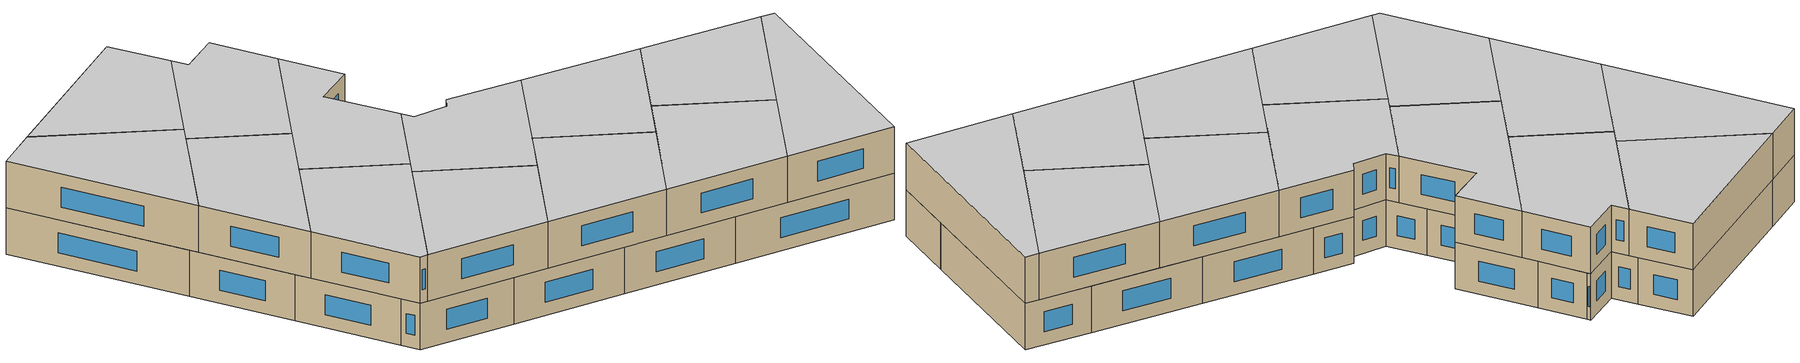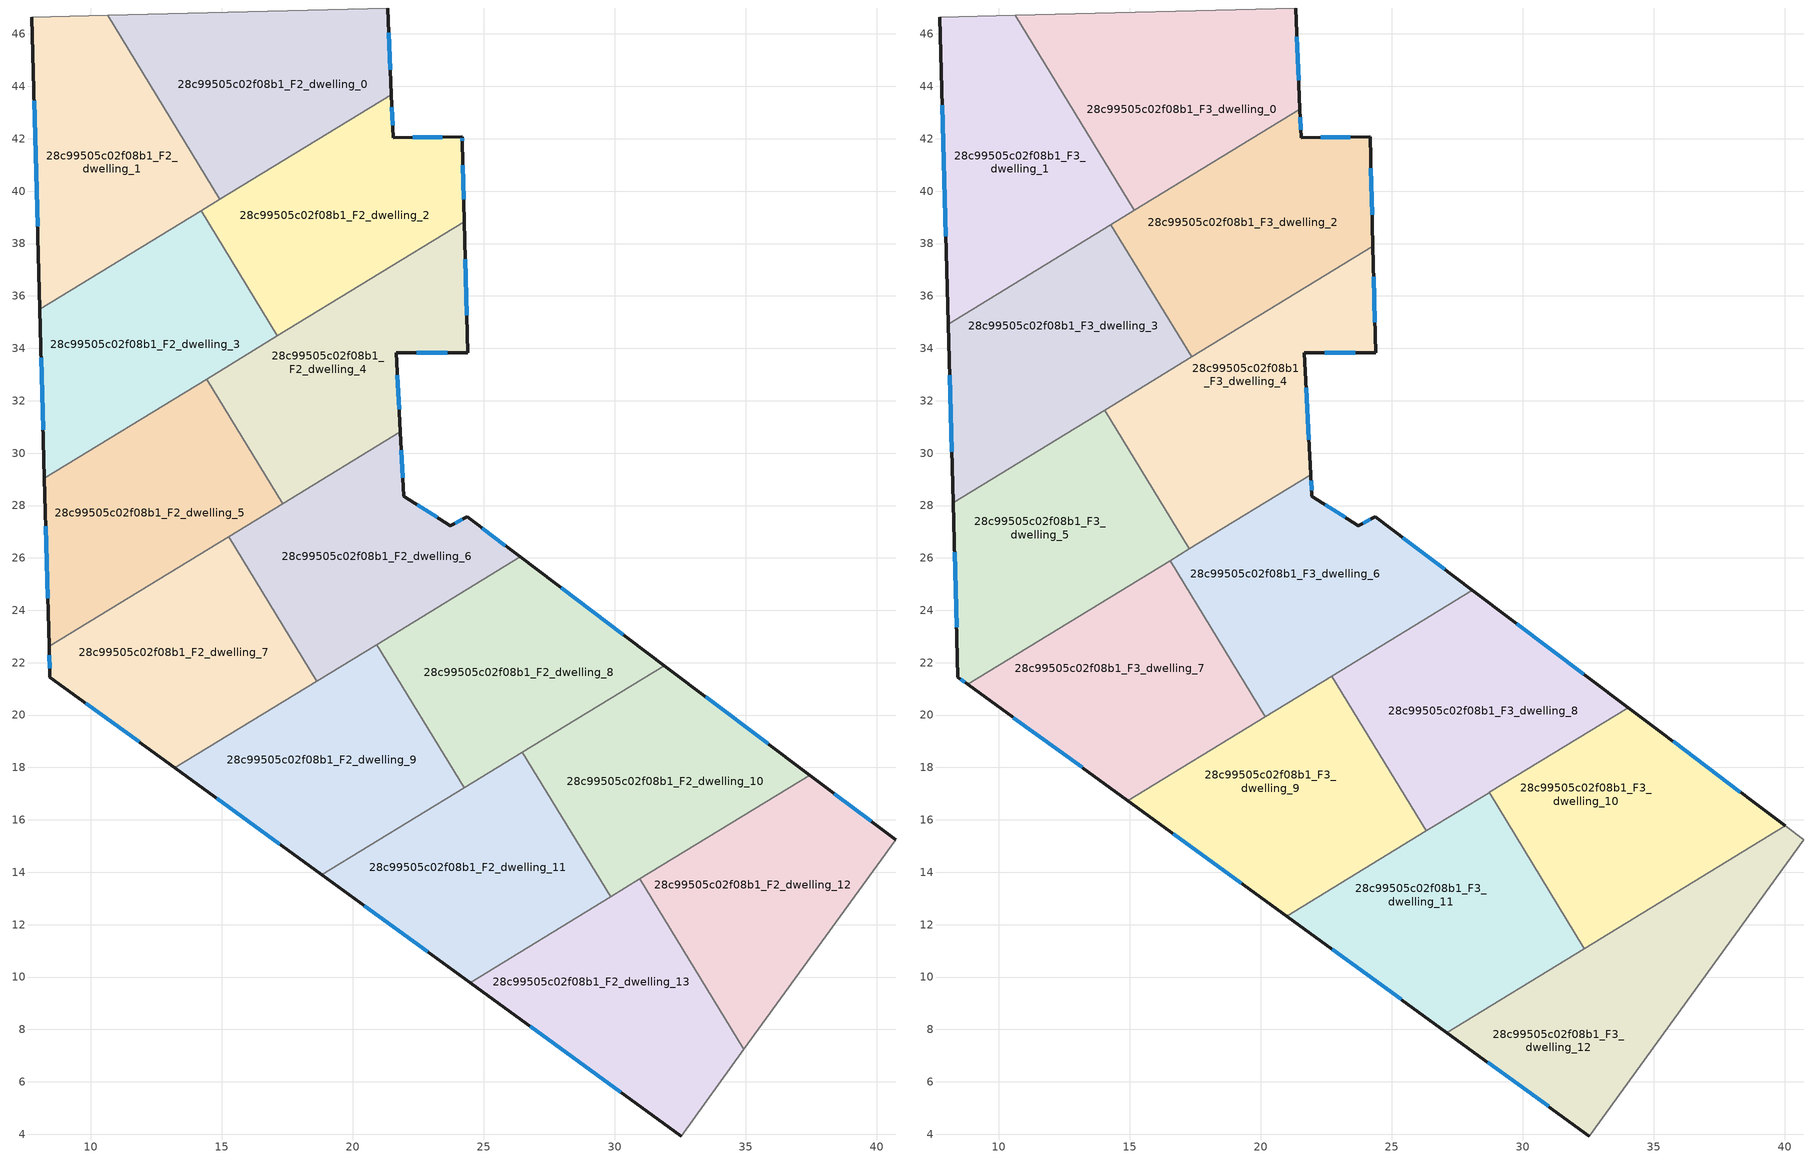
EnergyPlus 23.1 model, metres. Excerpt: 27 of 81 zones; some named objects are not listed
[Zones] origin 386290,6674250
28c99505c02f08b1_F2_dwelling_0
 floor to 28c99505c02f08b1_F1_dwelling_0 (EU_floor_Construction): 21.34,46.99 21.48,43.68 14.94,39.68 10.65,46.71 z6
 wall outside (EU_wall_Construction): 21.48,43.68 21.34,46.99 z6:9
 wall adiabatic (EU_wall_Construction): 21.34,46.99 10.65,46.71 z6:9
 wall to 28c99505c02f08b1_F2_dwelling_1 (EU_wall_Construction): 10.65,46.71 14.94,39.68 z6:9
 wall to 28c99505c02f08b1_F2_dwelling_2 (EU_wall_Construction): 14.94,39.68 21.48,43.68 z6:9
 window (EU_Window_Construction): 21.44,44.63 21.38,46.05 z6.86:8.14
 ceiling adiabatic (EU_roof_Construction): 21.48,43.68 21.34,46.99 10.65,46.71 14.94,39.68 z9
28c99505c02f08b1_F2_dwelling_1
 floor to 28c99505c02f08b1_F1_dwelling_1 (EU_floor_Construction): 10.65,46.71 14.94,39.68 8.06,35.48 7.76,46.63 z6
 wall outside (EU_wall_Construction): 7.76,46.63 8.06,35.48 z6:9
 wall adiabatic (EU_wall_Construction): 10.65,46.71 7.76,46.63 z6:9
 wall to 28c99505c02f08b1_F2_dwelling_3 (EU_wall_Construction): 8.06,35.48 14.22,39.24 z6:9
 wall to 28c99505c02f08b1_F2_dwelling_2 (EU_wall_Construction): 14.22,39.25 14.94,39.68 z6:9
 window (EU_Window_Construction): 7.84,43.45 7.97,38.67 z6.86:8.14
 ceiling adiabatic (EU_roof_Construction): 14.94,39.68 10.65,46.71 10.62,46.71 14.92,39.67 z9
28c99505c02f08b1_F2_dwelling_10
 floor to 28c99505c02f08b1_F1_dwelling_10 (EU_floor_Construction): 37.45,17.71 29.85,13.07 26.48,18.58 31.9,21.89 z6
 wall outside (EU_wall_Construction): 37.45,17.71 31.9,21.89 z6:9
 wall to 28c99505c02f08b1_F2_dwelling_11 (EU_wall_Construction): 26.48,18.58 29.85,13.07 z6:9
 wall to 28c99505c02f08b1_F2_dwelling_12 (EU_wall_Construction): 30.96,13.75 37.45,17.71 z6:9
 wall to 28c99505c02f08b1_F2_dwelling_8 (EU_wall_Construction): 31.9,21.89 26.48,18.58 z6:9
 wall to 28c99505c02f08b1_F2_dwelling_13 (EU_wall_Construction): 29.85,13.07 30.96,13.75 z6:9
 window (EU_Window_Construction): 35.86,18.9 33.49,20.7 z6.86:8.14
 ceiling adiabatic (EU_roof_Construction): 34.03,20.29 31.9,21.89 26.48,18.58 27.77,16.47 z9
28c99505c02f08b1_F2_dwelling_11
 floor to 28c99505c02f08b1_F1_dwelling_11 (EU_floor_Construction): 26.48,18.58 29.85,13.07 24.48,9.79 18.82,13.9 z6
 wall outside (EU_wall_Construction): 18.82,13.9 24.48,9.79 z6:9
 wall to 28c99505c02f08b1_F2_dwelling_13 (EU_wall_Construction): 24.48,9.79 29.85,13.07 z6:9
 wall to 28c99505c02f08b1_F2_dwelling_9 (EU_wall_Construction): 24.25,17.22 18.82,13.9 z6:9
 wall to 28c99505c02f08b1_F2_dwelling_8 (EU_wall_Construction): 26.48,18.58 24.25,17.22 z6:9
 window (EU_Window_Construction): 20.44,12.73 22.87,10.97 z6.86:8.14
 ceiling adiabatic (EU_roof_Construction): 27.77,16.47 26.48,18.58 25.02,17.69 26.31,15.58 z9
28c99505c02f08b1_F2_dwelling_12
 floor to 28c99505c02f08b1_F1_dwelling_12 (EU_floor_Construction): 40.73,15.24 34.94,7.24 30.96,13.75 37.45,17.71 z6
 wall outside (EU_wall_Construction): 40.73,15.24 37.45,17.71 z6:9
 wall adiabatic (EU_wall_Construction): 34.94,7.24 40.73,15.24 z6:9
 wall to 28c99505c02f08b1_F2_dwelling_13 (EU_wall_Construction): 30.96,13.75 34.94,7.24 z6:9
 window (EU_Window_Construction): 39.79,15.94 38.39,17 z6.86:8.14
28c99505c02f08b1_F2_dwelling_13
 floor to 28c99505c02f08b1_F1_dwelling_13 (EU_floor_Construction): 30.96,13.75 34.94,7.24 32.54,3.93 24.48,9.79 z6
 wall outside (EU_wall_Construction): 24.48,9.79 32.54,3.93 z6:9
 wall adiabatic (EU_wall_Construction): 32.54,3.93 34.94,7.24 z6:9
 window (EU_Window_Construction): 26.79,8.12 30.24,5.61 z6.86:8.14
28c99505c02f08b1_F2_dwelling_2
 floor to 28c99505c02f08b1_F1_dwelling_2 (EU_floor_Construction): 24.18,42.08 24.19,41.86 24.27,38.83 17.13,34.48 14.22,39.25 21.48,43.68 21.55,42.04 z6
 wall outside (EU_wall_Construction): 24.27,38.83 24.19,41.86 24.18,42.08 21.55,42.04 21.48,43.68 z6:9
 wall to 28c99505c02f08b1_F2_dwelling_3 (EU_wall_Construction): 14.22,39.25 17.13,34.48 z6:9
 wall to 28c99505c02f08b1_F2_dwelling_4 (EU_wall_Construction): 17.13,34.48 24.27,38.83 z6:9
 window (EU_Window_Construction): 23.43,42.07 22.3,42.05 / 24.19,41.92 24.18,42.01 / 24.24,39.7 24.21,41 / 21.53,42.51 21.5,43.21 z6.86:8.14
 ceiling adiabatic (EU_roof_Construction): 21.5,43.13 21.48,43.68 14.22,39.24 14.92,39.67 15.17,39.26 z9
28c99505c02f08b1_F2_dwelling_3
 floor to 28c99505c02f08b1_F1_dwelling_3 (EU_floor_Construction): 14.22,39.25 17.13,34.48 8.24,29.04 8.06,35.48 z6
 wall outside (EU_wall_Construction): 8.06,35.48 8.24,29.04 z6:9
 wall to 28c99505c02f08b1_F2_dwelling_5 (EU_wall_Construction): 8.24,29.04 14.43,32.82 z6:9
 wall to 28c99505c02f08b1_F2_dwelling_4 (EU_wall_Construction): 14.43,32.82 17.13,34.48 z6:9
 window (EU_Window_Construction): 8.11,33.64 8.19,30.88 z6.86:8.14
 ceiling adiabatic (EU_roof_Construction): 14.47,38.83 14.22,39.25 8.06,35.48 8.08,34.93 z9
28c99505c02f08b1_F2_dwelling_4
 floor to 28c99505c02f08b1_F1_dwelling_4 (EU_floor_Construction): 24.27,38.83 24.39,33.83 21.66,33.83 21.83,30.82 17.33,28.07 14.42,32.82 z6
 wall outside (EU_wall_Construction): 21.83,30.82 21.66,33.83 24.39,33.83 24.27,38.83 z6:9
 wall to 28c99505c02f08b1_F2_dwelling_5 (EU_wall_Construction): 14.42,32.82 17.33,28.07 z6:9
 wall to 28c99505c02f08b1_F2_dwelling_6 (EU_wall_Construction): 17.33,28.07 21.83,30.82 z6:9
 window (EU_Window_Construction): 24.36,35.26 24.3,37.4 / 22.44,33.83 23.61,33.83 / 21.78,31.68 21.71,32.97 z6.86:8.14
 ceiling adiabatic (EU_roof_Construction): 24.29,37.9 24.27,38.83 16.95,34.36 17.37,33.68 z9
28c99505c02f08b1_F2_dwelling_5
 floor to 28c99505c02f08b1_F1_dwelling_5 (EU_floor_Construction): 14.42,32.82 17.33,28.07 8.41,22.63 8.24,29.04 z6
 wall outside (EU_wall_Construction): 8.24,29.04 8.41,22.63 z6:9
 wall to 28c99505c02f08b1_F2_dwelling_7 (EU_wall_Construction): 8.41,22.63 15.27,26.81 z6:9
 wall to 28c99505c02f08b1_F2_dwelling_6 (EU_wall_Construction): 15.27,26.82 17.33,28.07 z6:9
 window (EU_Window_Construction): 8.29,27.21 8.36,24.46 z6.86:8.14
28c99505c02f08b1_F2_dwelling_6
 floor to 28c99505c02f08b1_F1_dwelling_6 (EU_floor_Construction): 24.37,27.56 26.4,26.04 18.64,21.3 15.27,26.82 21.83,30.82 21.96,28.35 23.73,27.23 z6
 wall outside (EU_wall_Construction): 26.4,26.04 24.37,27.56 23.73,27.23 21.96,28.35 21.83,30.82 z6:9
 wall to 28c99505c02f08b1_F2_dwelling_7 (EU_wall_Construction): 15.27,26.82 18.64,21.3 z6:9
 wall to 28c99505c02f08b1_F2_dwelling_8 (EU_wall_Construction): 20.91,22.69 26.4,26.04 z6:9
 wall to 28c99505c02f08b1_F2_dwelling_9 (EU_wall_Construction): 18.64,21.3 20.91,22.69 z6:9
 window (EU_Window_Construction): 25.82,26.47 24.95,27.13 / 21.92,29.06 21.86,30.11 / 23.23,27.55 22.47,28.03 / 24.19,27.47 23.92,27.33 z6.86:8.14
 ceiling adiabatic (EU_roof_Construction): 21.91,29.17 21.83,30.82 15.27,26.82 16.03,25.58 z9
28c99505c02f08b1_F2_dwelling_7
 floor to 28c99505c02f08b1_F1_dwelling_7 (EU_floor_Construction): 15.27,26.82 18.64,21.3 13.21,17.98 8.44,21.45 8.41,22.63 z6
 wall outside (EU_wall_Construction): 8.41,22.63 8.44,21.45 13.21,17.98 z6:9
 wall to 28c99505c02f08b1_F2_dwelling_9 (EU_wall_Construction): 13.21,17.98 18.64,21.3 z6:9
 window (EU_Window_Construction): 8.42,22.29 8.43,21.78 / 9.81,20.46 11.85,18.97 z6.86:8.14
28c99505c02f08b1_F2_dwelling_8
 floor to 28c99505c02f08b1_F1_dwelling_8 (EU_floor_Construction): 31.9,21.89 24.25,17.22 20.91,22.69 26.4,26.04 z6
 wall outside (EU_wall_Construction): 31.9,21.89 26.4,26.04 z6:9
 wall to 28c99505c02f08b1_F2_dwelling_9 (EU_wall_Construction): 20.91,22.69 24.25,17.22 z6:9
 window (EU_Window_Construction): 30.33,23.08 27.97,24.85 z6.86:8.14
 ceiling adiabatic (EU_roof_Construction): 31.9,21.89 28.09,24.76 22.71,21.48 25.02,17.69 z9
28c99505c02f08b1_F2_dwelling_9
 floor to 28c99505c02f08b1_F1_dwelling_9 (EU_floor_Construction): 20.91,22.69 24.25,17.22 18.82,13.9 13.21,17.98 z6
 wall outside (EU_wall_Construction): 13.21,17.98 18.82,13.9 z6:9
 window (EU_Window_Construction): 14.82,16.82 17.22,15.07 z6.86:8.14
28c99505c02f08b1_F3_dwelling_0
 floor adiabatic (EU_floor_Construction): 21.34,46.99 21.5,43.13 15.17,39.26 10.62,46.71 z9
 wall outside (EU_wall_Construction): 21.5,43.13 21.34,46.99 z9:12
 wall to 28c99505c02f08b1_F3_dwelling_1 (EU_wall_Construction): 10.62,46.71 15.17,39.26 z9:12
 wall adiabatic (EU_wall_Construction): 21.34,46.99 10.62,46.71 z9:12
 wall to 28c99505c02f08b1_F3_dwelling_2 (EU_wall_Construction): 15.17,39.26 21.5,43.13 z9:12
 window (EU_Window_Construction): 21.46,44.23 21.38,45.89 z9.86:11.14
 ceiling to 28c99505c02f08b1_F4_dwelling_0 (EU_floor_Construction): 21.5,43.13 21.34,46.99 10.62,46.71 15.17,39.26 z12
28c99505c02f08b1_F3_dwelling_1
 floor to 28c99505c02f08b1_F2_dwelling_1 (EU_floor_Construction): 10.62,46.71 14.92,39.67 8.06,35.48 7.76,46.63 z9
 floor adiabatic (EU_floor_Construction): 14.22,39.24 14.47,38.83 8.08,34.93 8.06,35.48 z9
 floor to 28c99505c02f08b1_F2_dwelling_2 (EU_floor_Construction): 14.92,39.67 15.17,39.26 14.47,38.83 14.22,39.24 z9
 wall outside (EU_wall_Construction): 7.76,46.63 8.08,34.93 z9:12
 wall adiabatic (EU_wall_Construction): 10.62,46.71 7.76,46.63 z9:12
 wall to 28c99505c02f08b1_F3_dwelling_3 (EU_wall_Construction): 8.08,34.93 14.29,38.72 z9:12
 wall to 28c99505c02f08b1_F3_dwelling_2 (EU_wall_Construction): 14.29,38.72 15.17,39.26 z9:12
 window (EU_Window_Construction): 7.85,43.29 7.98,38.27 z9.86:11.14
 ceiling to 28c99505c02f08b1_F4_dwelling_1 (EU_floor_Construction): 15.17,39.26 10.62,46.71 7.76,46.63 8.08,34.93 z12
28c99505c02f08b1_F3_dwelling_10
 floor to 28c99505c02f08b1_F2_dwelling_10 (EU_floor_Construction): 37.45,17.71 30.8,13.65 28.72,17.04 34.03,20.29 z9
 floor to 28c99505c02f08b1_F2_dwelling_12 (EU_floor_Construction): 40.03,15.77 32.52,11.19 30.96,13.75 37.45,17.71 z9
 floor to 28c99505c02f08b1_F2_dwelling_13 (EU_floor_Construction): 30.96,13.75 32.52,11.19 32.36,11.09 30.8,13.65 z9
 wall outside (EU_wall_Construction): 40.03,15.77 34.03,20.29 z9:12
 wall to 28c99505c02f08b1_F3_dwelling_11 (EU_wall_Construction): 28.72,17.04 32.36,11.09 z9:12
 wall to 28c99505c02f08b1_F3_dwelling_12 (EU_wall_Construction): 32.36,11.09 40.03,15.77 z9:12
 wall to 28c99505c02f08b1_F3_dwelling_8 (EU_wall_Construction): 34.03,20.29 28.72,17.04 z9:12
 window (EU_Window_Construction): 38.31,17.06 35.74,19 z9.86:11.14
 ceiling to 28c99505c02f08b1_F4_dwelling_10 (EU_floor_Construction): 40.03,15.77 34.03,20.29 28.72,17.04 32.36,11.09 z12
28c99505c02f08b1_F3_dwelling_11
 floor to 28c99505c02f08b1_F2_dwelling_11 (EU_floor_Construction): 27.77,16.47 29.85,13.07 24.48,9.79 20.99,12.33 z9
 floor to 28c99505c02f08b1_F2_dwelling_10 (EU_floor_Construction): 28.72,17.04 30.8,13.65 29.85,13.07 27.77,16.47 z9
 floor to 28c99505c02f08b1_F2_dwelling_13 (EU_floor_Construction): 30.8,13.65 32.36,11.09 27.11,7.88 24.48,9.79 z9
 wall outside (EU_wall_Construction): 20.99,12.33 27.11,7.88 z9:12
 wall to 28c99505c02f08b1_F3_dwelling_9 (EU_wall_Construction): 26.31,15.58 20.99,12.33 z9:12
 wall to 28c99505c02f08b1_F3_dwelling_12 (EU_wall_Construction): 27.11,7.88 32.36,11.09 z9:12
 wall to 28c99505c02f08b1_F3_dwelling_8 (EU_wall_Construction): 28.72,17.04 26.31,15.58 z9:12
 window (EU_Window_Construction): 22.74,11.06 25.36,9.15 z9.86:11.14
 ceiling to 28c99505c02f08b1_F4_dwelling_11 (EU_floor_Construction): 32.36,11.09 28.72,17.04 20.99,12.33 27.11,7.88 z12
28c99505c02f08b1_F3_dwelling_12
 floor to 28c99505c02f08b1_F2_dwelling_12 (EU_floor_Construction): 40.73,15.24 34.94,7.24 32.52,11.19 40.03,15.77 z9
 floor to 28c99505c02f08b1_F2_dwelling_13 (EU_floor_Construction): 32.52,11.19 34.94,7.24 32.54,3.93 27.11,7.88 z9
 wall outside (EU_wall_Construction): 27.11,7.88 32.54,3.93 z9:12
 wall adiabatic (EU_wall_Construction): 32.54,3.93 40.73,15.24 40.03,15.77 z9:12
 window (EU_Window_Construction): 28.66,6.75 30.99,5.06 z9.86:11.14
 ceiling to 28c99505c02f08b1_F4_dwelling_12 (EU_floor_Construction): 32.54,3.93 40.73,15.24 40.03,15.77 27.11,7.88 z12
28c99505c02f08b1_F3_dwelling_2
 floor to 28c99505c02f08b1_F2_dwelling_2 (EU_floor_Construction): 24.18,42.08 24.26,38.83 17.13,34.48 14.47,38.83 21.5,43.13 21.55,42.04 z9
 floor adiabatic (EU_floor_Construction): 24.26,38.83 24.29,37.9 17.37,33.68 16.95,34.36 z9
 floor to 28c99505c02f08b1_F2_dwelling_3 (EU_floor_Construction): 14.47,38.83 17.13,34.48 16.95,34.36 14.29,38.72 z9
 wall outside (EU_wall_Construction): 24.29,37.9 24.18,42.08 21.55,42.04 21.5,43.13 z9:12
 wall to 28c99505c02f08b1_F3_dwelling_3 (EU_wall_Construction): 14.29,38.72 17.37,33.67 z9:12
 wall to 28c99505c02f08b1_F3_dwelling_4 (EU_wall_Construction): 17.37,33.67 24.29,37.9 z9:12
 window (EU_Window_Construction): 23.43,42.07 22.3,42.05 / 24.26,39.09 24.21,40.88 / 21.54,42.35 21.52,42.82 z9.86:11.14
 ceiling to 28c99505c02f08b1_F4_dwelling_2 (EU_floor_Construction): 24.29,37.9 24.18,42.08 21.55,42.04 21.5,43.13 14.29,38.72 17.37,33.67 z12
28c99505c02f08b1_F3_dwelling_3
 floor to 28c99505c02f08b1_F2_dwelling_3 (EU_floor_Construction): 14.29,38.72 16.95,34.36 8.24,29.04 8.08,34.93 z9
 floor to 28c99505c02f08b1_F2_dwelling_5 (EU_floor_Construction): 14.43,32.82 14.85,32.13 8.26,28.11 8.24,29.04 z9
 floor to 28c99505c02f08b1_F2_dwelling_4 (EU_floor_Construction): 16.95,34.36 17.37,33.68 14.85,32.13 14.43,32.82 z9
 wall outside (EU_wall_Construction): 8.08,34.93 8.26,28.11 z9:12
 wall to 28c99505c02f08b1_F3_dwelling_5 (EU_wall_Construction): 8.26,28.11 14.05,31.64 z9:12
 wall to 28c99505c02f08b1_F3_dwelling_4 (EU_wall_Construction): 14.04,31.64 17.37,33.68 z9:12
 window (EU_Window_Construction): 8.13,32.98 8.21,30.06 z9.86:11.14
 ceiling to 28c99505c02f08b1_F4_dwelling_3 (EU_floor_Construction): 17.37,33.67 14.29,38.72 8.08,34.93 8.26,28.11 z12
28c99505c02f08b1_F3_dwelling_4
 floor to 28c99505c02f08b1_F2_dwelling_4 (EU_floor_Construction): 24.29,37.9 24.39,33.83 21.66,33.83 21.83,30.82 17.33,28.07 14.85,32.13 z9
 floor adiabatic (EU_floor_Construction): 21.83,30.82 21.91,29.17 17.28,26.34 16.53,27.58 z9
 floor to 28c99505c02f08b1_F2_dwelling_5 (EU_floor_Construction): 14.85,32.13 17.33,28.07 16.53,27.58 14.05,31.64 z9
 wall outside (EU_wall_Construction): 21.91,29.17 21.66,33.83 24.39,33.83 24.29,37.9 z9:12
 wall to 28c99505c02f08b1_F3_dwelling_5 (EU_wall_Construction): 14.04,31.64 17.28,26.34 z9:12
 wall to 28c99505c02f08b1_F3_dwelling_6 (EU_wall_Construction): 17.28,26.34 21.91,29.17 z9:12
 window (EU_Window_Construction): 22.44,33.83 23.61,33.83 / 21.84,30.5 21.73,32.5 / 24.36,35 24.32,36.74 z9.86:11.14
 ceiling to 28c99505c02f08b1_F4_dwelling_4 (EU_floor_Construction): 21.91,29.17 21.66,33.83 24.39,33.83 24.29,37.9 14.04,31.64 17.28,26.34 z12
28c99505c02f08b1_F3_dwelling_5
 floor to 28c99505c02f08b1_F2_dwelling_5 (EU_floor_Construction): 14.04,31.64 16.53,27.58 8.41,22.63 8.26,28.11 z9
 floor to 28c99505c02f08b1_F2_dwelling_7 (EU_floor_Construction): 15.27,26.81 16.03,25.58 8.82,21.18 8.44,21.45 8.41,22.63 z9
 floor adiabatic (EU_floor_Construction): 16.53,27.58 17.28,26.34 16.03,25.58 15.27,26.81 z9
 wall outside (EU_wall_Construction): 8.26,28.11 8.44,21.45 8.82,21.17 z9:12
 wall to 28c99505c02f08b1_F3_dwelling_7 (EU_wall_Construction): 8.82,21.17 16.55,25.9 z9:12
 wall to 28c99505c02f08b1_F3_dwelling_6 (EU_wall_Construction): 16.55,25.9 17.28,26.34 z9:12
 window (EU_Window_Construction): 8.55,21.37 8.71,21.25 / 8.31,26.21 8.39,23.35 z9.86:11.14
 ceiling to 28c99505c02f08b1_F4_dwelling_5 (EU_floor_Construction): 17.28,26.34 14.04,31.64 8.26,28.11 8.44,21.45 8.82,21.17 z12
28c99505c02f08b1_F3_dwelling_6
 floor to 28c99505c02f08b1_F2_dwelling_6 (EU_floor_Construction): 24.37,27.56 26.4,26.04 19.16,21.62 16.55,25.89 21.91,29.17 21.96,28.35 23.73,27.23 z9
 floor to 28c99505c02f08b1_F2_dwelling_8 (EU_floor_Construction): 28.09,24.76 21.94,21.01 20.91,22.69 26.4,26.04 z9
 floor to 28c99505c02f08b1_F2_dwelling_9 (EU_floor_Construction): 20.91,22.69 21.94,21.01 20.18,19.94 19.16,21.62 z9
 wall outside (EU_wall_Construction): 28.09,24.76 24.37,27.56 23.73,27.23 21.96,28.35 21.91,29.17 z9:12
 wall to 28c99505c02f08b1_F3_dwelling_7 (EU_wall_Construction): 16.55,25.89 20.18,19.94 z9:12
 wall to 28c99505c02f08b1_F3_dwelling_8 (EU_wall_Construction): 22.71,21.48 28.09,24.76 z9:12
 wall to 28c99505c02f08b1_F3_dwelling_9 (EU_wall_Construction): 20.19,19.94 22.71,21.48 z9:12
 window (EU_Window_Construction): 21.95,28.59 21.93,28.94 / 23.23,27.55 22.47,28.03 / 24.19,27.47 23.92,27.33 / 27.02,25.56 25.43,26.76 z9.86:11.14
 ceiling to 28c99505c02f08b1_F4_dwelling_6 (EU_floor_Construction): 28.09,24.76 24.37,27.56 23.73,27.23 21.96,28.35 21.91,29.17 16.55,25.89 20.18,19.94 z12
28c99505c02f08b1_F3_dwelling_7
 floor to 28c99505c02f08b1_F2_dwelling_7 (EU_floor_Construction): 16.03,25.58 18.64,21.3 13.21,17.98 8.82,21.18 z9
 floor to 28c99505c02f08b1_F2_dwelling_9 (EU_floor_Construction): 19.16,21.62 20.18,19.94 14.93,16.73 13.21,17.98 z9
 floor to 28c99505c02f08b1_F2_dwelling_6 (EU_floor_Construction): 16.55,25.89 19.16,21.62 18.64,21.3 16.03,25.58 z9
 wall outside (EU_wall_Construction): 8.82,21.17 14.93,16.73 z9:12
 wall to 28c99505c02f08b1_F3_dwelling_9 (EU_wall_Construction): 14.93,16.73 20.18,19.94 z9:12
 window (EU_Window_Construction): 10.57,19.91 13.19,18 z9.86:11.14
 ceiling to 28c99505c02f08b1_F4_dwelling_7 (EU_floor_Construction): 20.18,19.94 16.55,25.89 8.82,21.17 14.93,16.73 z12
28c99505c02f08b1_F3_dwelling_8
 floor adiabatic (EU_floor_Construction): 34.03,20.29 26.31,15.58 22.71,21.48 28.09,24.76 z9
 wall outside (EU_wall_Construction): 34.03,20.29 28.09,24.76 z9:12
 wall to 28c99505c02f08b1_F3_dwelling_9 (EU_wall_Construction): 22.71,21.48 26.31,15.58 z9:12
 window (EU_Window_Construction): 32.33,21.57 29.78,23.49 z9.86:11.14
 ceiling to 28c99505c02f08b1_F4_dwelling_8 (EU_floor_Construction): 34.03,20.29 28.09,24.76 22.71,21.48 26.31,15.58 z12
28c99505c02f08b1_F3_dwelling_9
 floor to 28c99505c02f08b1_F2_dwelling_9 (EU_floor_Construction): 21.94,21.01 24.25,17.22 18.82,13.9 14.93,16.73 z9
 floor to 28c99505c02f08b1_F2_dwelling_11 (EU_floor_Construction): 25.02,17.69 26.31,15.58 21,12.33 18.82,13.9 z9
 floor to 28c99505c02f08b1_F2_dwelling_8 (EU_floor_Construction): 22.71,21.48 25.02,17.69 24.25,17.22 21.94,21.01 z9
 wall outside (EU_wall_Construction): 14.93,16.73 20.99,12.33 z9:12
 window (EU_Window_Construction): 16.67,15.47 19.26,13.58 z9.86:11.14
 ceiling to 28c99505c02f08b1_F4_dwelling_9 (EU_floor_Construction): 26.31,15.58 22.71,21.48 14.93,16.73 20.99,12.33 z12
[Building]
EU S2 Campaign: North Axis=0; Terrain=City; Solar Distribution=FullExterior
[Site:Location]
Helsinki-Vantaa.AP: Latitude=60.317; Longitude=24.963; Time Zone=2; Elevation=54.6
[SizingPeriod:WeatherFileDays]
AnnualSizingPeriod: Begin Month=1; Begin Day of Month=1; End Month=12; End Day of Month=31; Day of Week for Start Day=Monday; Use Weather File Daylight Saving Period=No; Use Weather File Rain and Snow Indicators=No
[MATERIAL]
EU_InternalMass_Material: Roughness=MediumRough; Thickness=0.1; Conductivity=1; Density=1800; Specific Heat=900; Thermal Absorptance=0.9; Solar Absorptance=0.7; Visible Absorptance=0.7
[MATERIAL:NOMASS] Roughness=MediumRough; Thermal Absorptance=0.9; Solar Absorptance=0.7; Visible Absorptance=0.7
Name | Thermal Resistance
EU_wall_NoMass | 1.10183
EU_roof_NoMass; EU_floor_NoMass | 1.70606
[WINDOWMATERIAL:SIMPLEGLAZINGSYSTEM]
EU_Window_SimpleGlazing: UFactor=3.11035; Solar Heat Gain Coefficient=0.8; Visible Transmittance=0.8
[CONSTRUCTION]
EU_wall_Construction: EU_wall_NoMass
EU_roof_Construction: EU_roof_NoMass
EU_floor_Construction: EU_floor_NoMass
EU_Window_Construction: EU_Window_SimpleGlazing
EU_InternalMass_Construction: EU_InternalMass_Material
[ZONE] Type=1; Multiplier=1; Ceiling Height=autocalculate; Floor Area=autocalculate; Part of Total Floor Area=Yes
Name | Volume
28c99505c02f08b1_F2_dwelling_0 | 147.853
28c99505c02f08b1_F3_dwelling_0 | 159.233
28c99505c02f08b1_F2_dwelling_1 | 147.855
28c99505c02f08b1_F3_dwelling_1 | 159.22
28c99505c02f08b1_F2_dwelling_10 | 147.836
28c99505c02f08b1_F3_dwelling_10 | 159.237
28c99505c02f08b1_F2_dwelling_11 | 147.826
28c99505c02f08b1_F3_dwelling_11; 28c99505c02f08b1_F3_dwelling_2 | 159.216
28c99505c02f08b1_F2_dwelling_12 | 147.847
28c99505c02f08b1_F3_dwelling_12 | 159.207
28c99505c02f08b1_F2_dwelling_13 | 147.841
28c99505c02f08b1_F2_dwelling_2 | 147.861
28c99505c02f08b1_F2_dwelling_3 | 147.844
28c99505c02f08b1_F3_dwelling_3 | 159.225
28c99505c02f08b1_F2_dwelling_4 | 147.843
28c99505c02f08b1_F3_dwelling_4 | 159.209
28c99505c02f08b1_F2_dwelling_5 | 147.848
28c99505c02f08b1_F3_dwelling_5 | 159.201
28c99505c02f08b1_F2_dwelling_6; 28c99505c02f08b1_F2_dwelling_7 | 147.846
28c99505c02f08b1_F3_dwelling_6 | 159.217
28c99505c02f08b1_F3_dwelling_7 | 159.213
28c99505c02f08b1_F2_dwelling_8 | 147.839
28c99505c02f08b1_F3_dwelling_8 | 159.245
28c99505c02f08b1_F2_dwelling_9 | 147.852
28c99505c02f08b1_F3_dwelling_9 | 159.243
[INTERNALMASS] Construction=EU_InternalMass_Construction
Name | Zone or ZoneList | Surface Area
28c99505c02f08b1_F2_dwelling_0_EU_InternalMass | 28c99505c02f08b1_F2_dwelling_0 | 49.2837
28c99505c02f08b1_F2_dwelling_1_EU_InternalMass | 28c99505c02f08b1_F2_dwelling_1 | 49.284
28c99505c02f08b1_F2_dwelling_2_EU_InternalMass | 28c99505c02f08b1_F2_dwelling_2 | 49.2865
28c99505c02f08b1_F2_dwelling_3_EU_InternalMass | 28c99505c02f08b1_F2_dwelling_3 | 49.2828
28c99505c02f08b1_F2_dwelling_4_EU_InternalMass | 28c99505c02f08b1_F2_dwelling_4 | 49.2809
28c99505c02f08b1_F2_dwelling_5_EU_InternalMass | 28c99505c02f08b1_F2_dwelling_5 | 49.2823
28c99505c02f08b1_F2_dwelling_6_EU_InternalMass | 28c99505c02f08b1_F2_dwelling_6 | 49.2831
28c99505c02f08b1_F2_dwelling_7_EU_InternalMass | 28c99505c02f08b1_F2_dwelling_7 | 49.2825
28c99505c02f08b1_F2_dwelling_8_EU_InternalMass | 28c99505c02f08b1_F2_dwelling_8 | 49.2799
28c99505c02f08b1_F2_dwelling_9_EU_InternalMass | 28c99505c02f08b1_F2_dwelling_9 | 49.2835
28c99505c02f08b1_F2_dwelling_10_EU_InternalMass | 28c99505c02f08b1_F2_dwelling_10 | 49.2783
28c99505c02f08b1_F2_dwelling_11_EU_InternalMass | 28c99505c02f08b1_F2_dwelling_11 | 49.2753
28c99505c02f08b1_F2_dwelling_12_EU_InternalMass | 28c99505c02f08b1_F2_dwelling_12 | 49.282
28c99505c02f08b1_F2_dwelling_13_EU_InternalMass | 28c99505c02f08b1_F2_dwelling_13 | 49.2812
28c99505c02f08b1_F3_dwelling_0_EU_InternalMass | 28c99505c02f08b1_F3_dwelling_0 | 53.0776
28c99505c02f08b1_F3_dwelling_1_EU_InternalMass | 28c99505c02f08b1_F3_dwelling_1 | 53.0701
28c99505c02f08b1_F3_dwelling_2_EU_InternalMass | 28c99505c02f08b1_F3_dwelling_2 | 53.0724
28c99505c02f08b1_F3_dwelling_3_EU_InternalMass | 28c99505c02f08b1_F3_dwelling_3 | 53.0735
28c99505c02f08b1_F3_dwelling_4_EU_InternalMass | 28c99505c02f08b1_F3_dwelling_4 | 53.0704
28c99505c02f08b1_F3_dwelling_5_EU_InternalMass | 28c99505c02f08b1_F3_dwelling_5 | 53.0669
28c99505c02f08b1_F3_dwelling_6_EU_InternalMass | 28c99505c02f08b1_F3_dwelling_6 | 53.072
28c99505c02f08b1_F3_dwelling_7_EU_InternalMass | 28c99505c02f08b1_F3_dwelling_7 | 53.0725
28c99505c02f08b1_F3_dwelling_8_EU_InternalMass | 28c99505c02f08b1_F3_dwelling_8 | 53.0797
28c99505c02f08b1_F3_dwelling_9_EU_InternalMass | 28c99505c02f08b1_F3_dwelling_9 | 53.0815
28c99505c02f08b1_F3_dwelling_10_EU_InternalMass | 28c99505c02f08b1_F3_dwelling_10 | 53.0785
28c99505c02f08b1_F3_dwelling_11_EU_InternalMass | 28c99505c02f08b1_F3_dwelling_11 | 53.0707
28c99505c02f08b1_F3_dwelling_12_EU_InternalMass | 28c99505c02f08b1_F3_dwelling_12 | 53.0688
[OTHEREQUIPMENT] Fuel Type=Electricity; Design Level Calculation Method=Watts/Area; Power per Zone Floor Area=1; Fraction Latent=0; Fraction Radiant=0; Fraction Lost=0; Carbon Dioxide Generation Rate=0; EndUse Subcategory=EU_Step8_InternalGains
Name | Zone or ZoneList or Space or SpaceList | Schedule
EU_Step8_InternalGain_28c99505c02f08b1_F2_dwelling_0_f000 | 28c99505c02f08b1_F2_dwelling_0 | EU_Step8_GainSchedule_28c99505c02f08b1_F2_dwelling_0_f000
EU_Step8_InternalGain_28c99505c02f08b1_F2_dwelling_1_f000 | 28c99505c02f08b1_F2_dwelling_1 | EU_Step8_GainSchedule_28c99505c02f08b1_F2_dwelling_1_f000
EU_Step8_InternalGain_28c99505c02f08b1_F2_dwelling_2_f000 | 28c99505c02f08b1_F2_dwelling_2 | EU_Step8_GainSchedule_28c99505c02f08b1_F2_dwelling_2_f000
EU_Step8_InternalGain_28c99505c02f08b1_F2_dwelling_3_f000 | 28c99505c02f08b1_F2_dwelling_3 | EU_Step8_GainSchedule_28c99505c02f08b1_F2_dwelling_3_f000
EU_Step8_InternalGain_28c99505c02f08b1_F2_dwelling_4_f000 | 28c99505c02f08b1_F2_dwelling_4 | EU_Step8_GainSchedule_28c99505c02f08b1_F2_dwelling_4_f000
EU_Step8_InternalGain_28c99505c02f08b1_F2_dwelling_5_f000 | 28c99505c02f08b1_F2_dwelling_5 | EU_Step8_GainSchedule_28c99505c02f08b1_F2_dwelling_5_f000
EU_Step8_InternalGain_28c99505c02f08b1_F2_dwelling_6_f000 | 28c99505c02f08b1_F2_dwelling_6 | EU_Step8_GainSchedule_28c99505c02f08b1_F2_dwelling_6_f000
EU_Step8_InternalGain_28c99505c02f08b1_F2_dwelling_7_f000 | 28c99505c02f08b1_F2_dwelling_7 | EU_Step8_GainSchedule_28c99505c02f08b1_F2_dwelling_7_f000
EU_Step8_InternalGain_28c99505c02f08b1_F2_dwelling_8_f000 | 28c99505c02f08b1_F2_dwelling_8 | EU_Step8_GainSchedule_28c99505c02f08b1_F2_dwelling_8_f000
EU_Step8_InternalGain_28c99505c02f08b1_F2_dwelling_9_f000 | 28c99505c02f08b1_F2_dwelling_9 | EU_Step8_GainSchedule_28c99505c02f08b1_F2_dwelling_9_f000
EU_Step8_InternalGain_28c99505c02f08b1_F2_dwelling_10_f000 | 28c99505c02f08b1_F2_dwelling_10 | EU_Step8_GainSchedule_28c99505c02f08b1_F2_dwelling_10_f000
EU_Step8_InternalGain_28c99505c02f08b1_F2_dwelling_11_f000 | 28c99505c02f08b1_F2_dwelling_11 | EU_Step8_GainSchedule_28c99505c02f08b1_F2_dwelling_11_f000
EU_Step8_InternalGain_28c99505c02f08b1_F2_dwelling_12_f000 | 28c99505c02f08b1_F2_dwelling_12 | EU_Step8_GainSchedule_28c99505c02f08b1_F2_dwelling_12_f000
EU_Step8_InternalGain_28c99505c02f08b1_F2_dwelling_13_f000 | 28c99505c02f08b1_F2_dwelling_13 | EU_Step8_GainSchedule_28c99505c02f08b1_F2_dwelling_13_f000
EU_Step8_InternalGain_28c99505c02f08b1_F3_dwelling_0_f000 | 28c99505c02f08b1_F3_dwelling_0 | EU_Step8_GainSchedule_28c99505c02f08b1_F3_dwelling_0_f000
EU_Step8_InternalGain_28c99505c02f08b1_F3_dwelling_1_f000 | 28c99505c02f08b1_F3_dwelling_1 | EU_Step8_GainSchedule_28c99505c02f08b1_F3_dwelling_1_f000
EU_Step8_InternalGain_28c99505c02f08b1_F3_dwelling_2_f000 | 28c99505c02f08b1_F3_dwelling_2 | EU_Step8_GainSchedule_28c99505c02f08b1_F3_dwelling_2_f000
EU_Step8_InternalGain_28c99505c02f08b1_F3_dwelling_3_f000 | 28c99505c02f08b1_F3_dwelling_3 | EU_Step8_GainSchedule_28c99505c02f08b1_F3_dwelling_3_f000
EU_Step8_InternalGain_28c99505c02f08b1_F3_dwelling_4_f000 | 28c99505c02f08b1_F3_dwelling_4 | EU_Step8_GainSchedule_28c99505c02f08b1_F3_dwelling_4_f000
EU_Step8_InternalGain_28c99505c02f08b1_F3_dwelling_5_f000 | 28c99505c02f08b1_F3_dwelling_5 | EU_Step8_GainSchedule_28c99505c02f08b1_F3_dwelling_5_f000
EU_Step8_InternalGain_28c99505c02f08b1_F3_dwelling_6_f000 | 28c99505c02f08b1_F3_dwelling_6 | EU_Step8_GainSchedule_28c99505c02f08b1_F3_dwelling_6_f000
EU_Step8_InternalGain_28c99505c02f08b1_F3_dwelling_7_f000 | 28c99505c02f08b1_F3_dwelling_7 | EU_Step8_GainSchedule_28c99505c02f08b1_F3_dwelling_7_f000
EU_Step8_InternalGain_28c99505c02f08b1_F3_dwelling_8_f000 | 28c99505c02f08b1_F3_dwelling_8 | EU_Step8_GainSchedule_28c99505c02f08b1_F3_dwelling_8_f000
EU_Step8_InternalGain_28c99505c02f08b1_F3_dwelling_9_f000 | 28c99505c02f08b1_F3_dwelling_9 | EU_Step8_GainSchedule_28c99505c02f08b1_F3_dwelling_9_f000
EU_Step8_InternalGain_28c99505c02f08b1_F3_dwelling_10_f000 | 28c99505c02f08b1_F3_dwelling_10 | EU_Step8_GainSchedule_28c99505c02f08b1_F3_dwelling_10_f000
EU_Step8_InternalGain_28c99505c02f08b1_F3_dwelling_11_f000 | 28c99505c02f08b1_F3_dwelling_11 | EU_Step8_GainSchedule_28c99505c02f08b1_F3_dwelling_11_f000
EU_Step8_InternalGain_28c99505c02f08b1_F3_dwelling_12_f000 | 28c99505c02f08b1_F3_dwelling_12 | EU_Step8_GainSchedule_28c99505c02f08b1_F3_dwelling_12_f000
[ZONEVENTILATION:DESIGNFLOWRATE] Schedule=EU_AlwaysOn; Design Flow Rate Calculation Method=AirChanges/Hour; Air Changes per Hour=0.756316; Ventilation Type=Natural; Fan Pressure Rise=0; Fan Total Efficiency=1; Constant Term Coefficient=1; Temperature Term Coefficient=0; Velocity Term Coefficient=0; Velocity Squared Term Coefficient=0; Minimum Indoor Temperature=-100; Maximum Indoor Temperature=100; Delta Temperature=-100; Minimum Outdoor Temperature=-100; Maximum Outdoor Temperature=100; Maximum Wind Speed=40
Name | Zone or ZoneList or Space or SpaceList
EU_ConstantAir_28c99505c02f08b1_F2_dwelling_0 | 28c99505c02f08b1_F2_dwelling_0
EU_ConstantAir_28c99505c02f08b1_F2_dwelling_1 | 28c99505c02f08b1_F2_dwelling_1
EU_ConstantAir_28c99505c02f08b1_F2_dwelling_2 | 28c99505c02f08b1_F2_dwelling_2
EU_ConstantAir_28c99505c02f08b1_F2_dwelling_3 | 28c99505c02f08b1_F2_dwelling_3
EU_ConstantAir_28c99505c02f08b1_F2_dwelling_4 | 28c99505c02f08b1_F2_dwelling_4
EU_ConstantAir_28c99505c02f08b1_F2_dwelling_5 | 28c99505c02f08b1_F2_dwelling_5
EU_ConstantAir_28c99505c02f08b1_F2_dwelling_6 | 28c99505c02f08b1_F2_dwelling_6
EU_ConstantAir_28c99505c02f08b1_F2_dwelling_7 | 28c99505c02f08b1_F2_dwelling_7
EU_ConstantAir_28c99505c02f08b1_F2_dwelling_8 | 28c99505c02f08b1_F2_dwelling_8
EU_ConstantAir_28c99505c02f08b1_F2_dwelling_9 | 28c99505c02f08b1_F2_dwelling_9
EU_ConstantAir_28c99505c02f08b1_F2_dwelling_10 | 28c99505c02f08b1_F2_dwelling_10
EU_ConstantAir_28c99505c02f08b1_F2_dwelling_11 | 28c99505c02f08b1_F2_dwelling_11
EU_ConstantAir_28c99505c02f08b1_F2_dwelling_12 | 28c99505c02f08b1_F2_dwelling_12
EU_ConstantAir_28c99505c02f08b1_F2_dwelling_13 | 28c99505c02f08b1_F2_dwelling_13
EU_ConstantAir_28c99505c02f08b1_F3_dwelling_0 | 28c99505c02f08b1_F3_dwelling_0
EU_ConstantAir_28c99505c02f08b1_F3_dwelling_1 | 28c99505c02f08b1_F3_dwelling_1
EU_ConstantAir_28c99505c02f08b1_F3_dwelling_2 | 28c99505c02f08b1_F3_dwelling_2
EU_ConstantAir_28c99505c02f08b1_F3_dwelling_3 | 28c99505c02f08b1_F3_dwelling_3
EU_ConstantAir_28c99505c02f08b1_F3_dwelling_4 | 28c99505c02f08b1_F3_dwelling_4
EU_ConstantAir_28c99505c02f08b1_F3_dwelling_5 | 28c99505c02f08b1_F3_dwelling_5
EU_ConstantAir_28c99505c02f08b1_F3_dwelling_6 | 28c99505c02f08b1_F3_dwelling_6
EU_ConstantAir_28c99505c02f08b1_F3_dwelling_7 | 28c99505c02f08b1_F3_dwelling_7
EU_ConstantAir_28c99505c02f08b1_F3_dwelling_8 | 28c99505c02f08b1_F3_dwelling_8
EU_ConstantAir_28c99505c02f08b1_F3_dwelling_9 | 28c99505c02f08b1_F3_dwelling_9
EU_ConstantAir_28c99505c02f08b1_F3_dwelling_10 | 28c99505c02f08b1_F3_dwelling_10
EU_ConstantAir_28c99505c02f08b1_F3_dwelling_11 | 28c99505c02f08b1_F3_dwelling_11
EU_ConstantAir_28c99505c02f08b1_F3_dwelling_12 | 28c99505c02f08b1_F3_dwelling_12
[HVACTEMPLATE:THERMOSTAT] Constant Heating Setpoint=20; Constant Cooling Setpoint=50
EU_HeatOnly_28c99505c02f08b1_F5_dwelling_6; EU_HeatOnly_28c99505c02f08b1_F5_dwelling_7; EU_HeatOnly_28c99505c02f08b1_F5_dwelling_8; EU_HeatOnly_28c99505c02f08b1_F5_dwelling_9; EU_HeatOnly_28c99505c02f08b1_F5_dwelling_10; EU_HeatOnly_28c99505c02f08b1_F5_dwelling_11; EU_HeatOnly_28c99505c02f08b1_F5_dwelling_12
[HVACTEMPLATE:ZONE:IDEALLOADSAIRSYSTEM] System Availability Schedule=EU_AlwaysOn; Maximum Heating Supply Air Temperature=50; Minimum Cooling Supply Air Temperature=13; Maximum Heating Supply Air Humidity Ratio=0.0156; Minimum Cooling Supply Air Humidity Ratio=0.0077; Heating Limit=NoLimit; Cooling Limit=NoLimit; Heating Availability Schedule=EU_AlwaysOn; Cooling Availability Schedule=EU_CoolingOff; Dehumidification Control Type=ConstantSensibleHeatRatio; Cooling Sensible Heat Ratio=0.7; Dehumidification Setpoint=60; Humidification Control Type=None; Humidification Setpoint=30; Outdoor Air Method=None; Outdoor Air Flow Rate per Person=0.00944; Outdoor Air Flow Rate per Zone Floor Area=0; Outdoor Air Flow Rate per Zone=0; Demand Controlled Ventilation Type=None; Outdoor Air Economizer Type=NoEconomizer; Heat Recovery Type=None; Sensible Heat Recovery Effectiveness=0.7; Latent Heat Recovery Effectiveness=0.65
Name | Template Thermostat
28c99505c02f08b1_F2_dwelling_0 | EU_HeatOnly_28c99505c02f08b1_F2_dwelling_0
28c99505c02f08b1_F2_dwelling_1 | EU_HeatOnly_28c99505c02f08b1_F2_dwelling_1
28c99505c02f08b1_F2_dwelling_2 | EU_HeatOnly_28c99505c02f08b1_F2_dwelling_2
28c99505c02f08b1_F2_dwelling_3 | EU_HeatOnly_28c99505c02f08b1_F2_dwelling_3
28c99505c02f08b1_F2_dwelling_4 | EU_HeatOnly_28c99505c02f08b1_F2_dwelling_4
28c99505c02f08b1_F2_dwelling_5 | EU_HeatOnly_28c99505c02f08b1_F2_dwelling_5
28c99505c02f08b1_F2_dwelling_6 | EU_HeatOnly_28c99505c02f08b1_F2_dwelling_6
28c99505c02f08b1_F2_dwelling_7 | EU_HeatOnly_28c99505c02f08b1_F2_dwelling_7
28c99505c02f08b1_F2_dwelling_8 | EU_HeatOnly_28c99505c02f08b1_F2_dwelling_8
28c99505c02f08b1_F2_dwelling_9 | EU_HeatOnly_28c99505c02f08b1_F2_dwelling_9
28c99505c02f08b1_F2_dwelling_10 | EU_HeatOnly_28c99505c02f08b1_F2_dwelling_10
28c99505c02f08b1_F2_dwelling_11 | EU_HeatOnly_28c99505c02f08b1_F2_dwelling_11
28c99505c02f08b1_F2_dwelling_12 | EU_HeatOnly_28c99505c02f08b1_F2_dwelling_12
28c99505c02f08b1_F2_dwelling_13 | EU_HeatOnly_28c99505c02f08b1_F2_dwelling_13
28c99505c02f08b1_F3_dwelling_0 | EU_HeatOnly_28c99505c02f08b1_F3_dwelling_0
28c99505c02f08b1_F3_dwelling_1 | EU_HeatOnly_28c99505c02f08b1_F3_dwelling_1
28c99505c02f08b1_F3_dwelling_2 | EU_HeatOnly_28c99505c02f08b1_F3_dwelling_2
28c99505c02f08b1_F3_dwelling_3 | EU_HeatOnly_28c99505c02f08b1_F3_dwelling_3
28c99505c02f08b1_F3_dwelling_4 | EU_HeatOnly_28c99505c02f08b1_F3_dwelling_4
28c99505c02f08b1_F3_dwelling_5 | EU_HeatOnly_28c99505c02f08b1_F3_dwelling_5
28c99505c02f08b1_F3_dwelling_6 | EU_HeatOnly_28c99505c02f08b1_F3_dwelling_6
28c99505c02f08b1_F3_dwelling_7 | EU_HeatOnly_28c99505c02f08b1_F3_dwelling_7
28c99505c02f08b1_F3_dwelling_8 | EU_HeatOnly_28c99505c02f08b1_F3_dwelling_8
28c99505c02f08b1_F3_dwelling_9 | EU_HeatOnly_28c99505c02f08b1_F3_dwelling_9
28c99505c02f08b1_F3_dwelling_10 | EU_HeatOnly_28c99505c02f08b1_F3_dwelling_10
28c99505c02f08b1_F3_dwelling_11 | EU_HeatOnly_28c99505c02f08b1_F3_dwelling_11
28c99505c02f08b1_F3_dwelling_12 | EU_HeatOnly_28c99505c02f08b1_F3_dwelling_12
[SIZING:ZONE] Zone Cooling Design Supply Air Temperature Input Method=SupplyAirTemperature; Zone Cooling Design Supply Air Temperature=13; Zone Heating Design Supply Air Temperature Input Method=SupplyAirTemperature; Zone Heating Design Supply Air Temperature=50; Zone Cooling Design Supply Air Humidity Ratio=0.008; Zone Heating Design Supply Air Humidity Ratio=0.008; Cooling Design Air Flow Method=DesignDay; Cooling Design Air Flow Rate=0; Cooling Minimum Air Flow per Zone Floor Area=0.000762; Cooling Minimum Air Flow=0; Cooling Minimum Air Flow Fraction=0.2; Heating Design Air Flow Method=DesignDay; Heating Design Air Flow Rate=0; Heating Maximum Air Flow per Zone Floor Area=0.002032; Heating Maximum Air Flow=0.141576; Heating Maximum Air Flow Fraction=0.3; Account for Dedicated Outdoor Air System=No; Dedicated Outdoor Air System Control Strategy=NeutralSupplyAir; Dedicated Outdoor Air Low Setpoint Temperature for Design=autosize; Dedicated Outdoor Air High Setpoint Temperature for Design=autosize; Zone Load Sizing Method=Sensible Load Only No Latent Load; Zone Latent Cooling Design Supply Air Humidity Ratio Input Method=HumidityRatioDifference; Zone Cooling Design Supply Air Humidity Ratio Difference=0.005; Zone Latent Heating Design Supply Air Humidity Ratio Input Method=HumidityRatioDifference; Zone Humidification Design Supply Air Humidity Ratio Difference=0.005
28c99505c02f08b1_F2_dwelling_0; 28c99505c02f08b1_F2_dwelling_1; 28c99505c02f08b1_F2_dwelling_2; 28c99505c02f08b1_F2_dwelling_3; 28c99505c02f08b1_F2_dwelling_4; 28c99505c02f08b1_F2_dwelling_5; 28c99505c02f08b1_F2_dwelling_6; 28c99505c02f08b1_F2_dwelling_7; 28c99505c02f08b1_F2_dwelling_8; 28c99505c02f08b1_F2_dwelling_9; 28c99505c02f08b1_F2_dwelling_10; 28c99505c02f08b1_F2_dwelling_11; 28c99505c02f08b1_F2_dwelling_12; 28c99505c02f08b1_F2_dwelling_13; 28c99505c02f08b1_F3_dwelling_0; 28c99505c02f08b1_F3_dwelling_1; 28c99505c02f08b1_F3_dwelling_2; 28c99505c02f08b1_F3_dwelling_3; 28c99505c02f08b1_F3_dwelling_4; 28c99505c02f08b1_F3_dwelling_5; 28c99505c02f08b1_F3_dwelling_6; 28c99505c02f08b1_F3_dwelling_7; 28c99505c02f08b1_F3_dwelling_8; 28c99505c02f08b1_F3_dwelling_9; 28c99505c02f08b1_F3_dwelling_10; 28c99505c02f08b1_F3_dwelling_11; 28c99505c02f08b1_F3_dwelling_12
[SCHEDULE:CONSTANT]
Name | Hourly Value
EU_AlwaysOn | 1
EU_CoolingOff | 0
[SCHEDULE:FILE] Column Number=1; Rows to Skip at Top=0; Number of Hours of Data=8760; Column Separator=Comma; Interpolate to Timestep=No; Minutes per Item=60; Adjust Schedule for Daylight Savings=Yes
Name | File
EU_Step8_GainSchedule_28c99505c02f08b1_F2_dwelling_0_f000 | ../../schedules/28c99505c02f08b1/28c99505c02f08b1_F2_dwelling_0_f000_gain.csv
EU_Step8_GainSchedule_28c99505c02f08b1_F2_dwelling_1_f000 | ../../schedules/28c99505c02f08b1/28c99505c02f08b1_F2_dwelling_1_f000_gain.csv
EU_Step8_GainSchedule_28c99505c02f08b1_F2_dwelling_2_f000 | ../../schedules/28c99505c02f08b1/28c99505c02f08b1_F2_dwelling_2_f000_gain.csv
EU_Step8_GainSchedule_28c99505c02f08b1_F2_dwelling_3_f000 | ../../schedules/28c99505c02f08b1/28c99505c02f08b1_F2_dwelling_3_f000_gain.csv
EU_Step8_GainSchedule_28c99505c02f08b1_F2_dwelling_4_f000 | ../../schedules/28c99505c02f08b1/28c99505c02f08b1_F2_dwelling_4_f000_gain.csv
EU_Step8_GainSchedule_28c99505c02f08b1_F2_dwelling_5_f000 | ../../schedules/28c99505c02f08b1/28c99505c02f08b1_F2_dwelling_5_f000_gain.csv
EU_Step8_GainSchedule_28c99505c02f08b1_F2_dwelling_6_f000 | ../../schedules/28c99505c02f08b1/28c99505c02f08b1_F2_dwelling_6_f000_gain.csv
EU_Step8_GainSchedule_28c99505c02f08b1_F2_dwelling_7_f000 | ../../schedules/28c99505c02f08b1/28c99505c02f08b1_F2_dwelling_7_f000_gain.csv
EU_Step8_GainSchedule_28c99505c02f08b1_F2_dwelling_8_f000 | ../../schedules/28c99505c02f08b1/28c99505c02f08b1_F2_dwelling_8_f000_gain.csv
EU_Step8_GainSchedule_28c99505c02f08b1_F2_dwelling_9_f000 | ../../schedules/28c99505c02f08b1/28c99505c02f08b1_F2_dwelling_9_f000_gain.csv
EU_Step8_GainSchedule_28c99505c02f08b1_F2_dwelling_10_f000 | ../../schedules/28c99505c02f08b1/28c99505c02f08b1_F2_dwelling_10_f000_gain.csv
EU_Step8_GainSchedule_28c99505c02f08b1_F2_dwelling_11_f000 | ../../schedules/28c99505c02f08b1/28c99505c02f08b1_F2_dwelling_11_f000_gain.csv
EU_Step8_GainSchedule_28c99505c02f08b1_F2_dwelling_12_f000 | ../../schedules/28c99505c02f08b1/28c99505c02f08b1_F2_dwelling_12_f000_gain.csv
EU_Step8_GainSchedule_28c99505c02f08b1_F2_dwelling_13_f000 | ../../schedules/28c99505c02f08b1/28c99505c02f08b1_F2_dwelling_13_f000_gain.csv
EU_Step8_GainSchedule_28c99505c02f08b1_F3_dwelling_0_f000 | ../../schedules/28c99505c02f08b1/28c99505c02f08b1_F3_dwelling_0_f000_gain.csv
EU_Step8_GainSchedule_28c99505c02f08b1_F3_dwelling_1_f000 | ../../schedules/28c99505c02f08b1/28c99505c02f08b1_F3_dwelling_1_f000_gain.csv
EU_Step8_GainSchedule_28c99505c02f08b1_F3_dwelling_2_f000 | ../../schedules/28c99505c02f08b1/28c99505c02f08b1_F3_dwelling_2_f000_gain.csv
EU_Step8_GainSchedule_28c99505c02f08b1_F3_dwelling_3_f000 | ../../schedules/28c99505c02f08b1/28c99505c02f08b1_F3_dwelling_3_f000_gain.csv
EU_Step8_GainSchedule_28c99505c02f08b1_F3_dwelling_4_f000 | ../../schedules/28c99505c02f08b1/28c99505c02f08b1_F3_dwelling_4_f000_gain.csv
EU_Step8_GainSchedule_28c99505c02f08b1_F3_dwelling_5_f000 | ../../schedules/28c99505c02f08b1/28c99505c02f08b1_F3_dwelling_5_f000_gain.csv
EU_Step8_GainSchedule_28c99505c02f08b1_F3_dwelling_6_f000 | ../../schedules/28c99505c02f08b1/28c99505c02f08b1_F3_dwelling_6_f000_gain.csv
EU_Step8_GainSchedule_28c99505c02f08b1_F3_dwelling_7_f000 | ../../schedules/28c99505c02f08b1/28c99505c02f08b1_F3_dwelling_7_f000_gain.csv
EU_Step8_GainSchedule_28c99505c02f08b1_F3_dwelling_8_f000 | ../../schedules/28c99505c02f08b1/28c99505c02f08b1_F3_dwelling_8_f000_gain.csv
EU_Step8_GainSchedule_28c99505c02f08b1_F3_dwelling_9_f000 | ../../schedules/28c99505c02f08b1/28c99505c02f08b1_F3_dwelling_9_f000_gain.csv
EU_Step8_GainSchedule_28c99505c02f08b1_F3_dwelling_10_f000 | ../../schedules/28c99505c02f08b1/28c99505c02f08b1_F3_dwelling_10_f000_gain.csv
EU_Step8_GainSchedule_28c99505c02f08b1_F3_dwelling_11_f000 | ../../schedules/28c99505c02f08b1/28c99505c02f08b1_F3_dwelling_11_f000_gain.csv
EU_Step8_GainSchedule_28c99505c02f08b1_F3_dwelling_12_f000 | ../../schedules/28c99505c02f08b1/28c99505c02f08b1_F3_dwelling_12_f000_gain.csv
